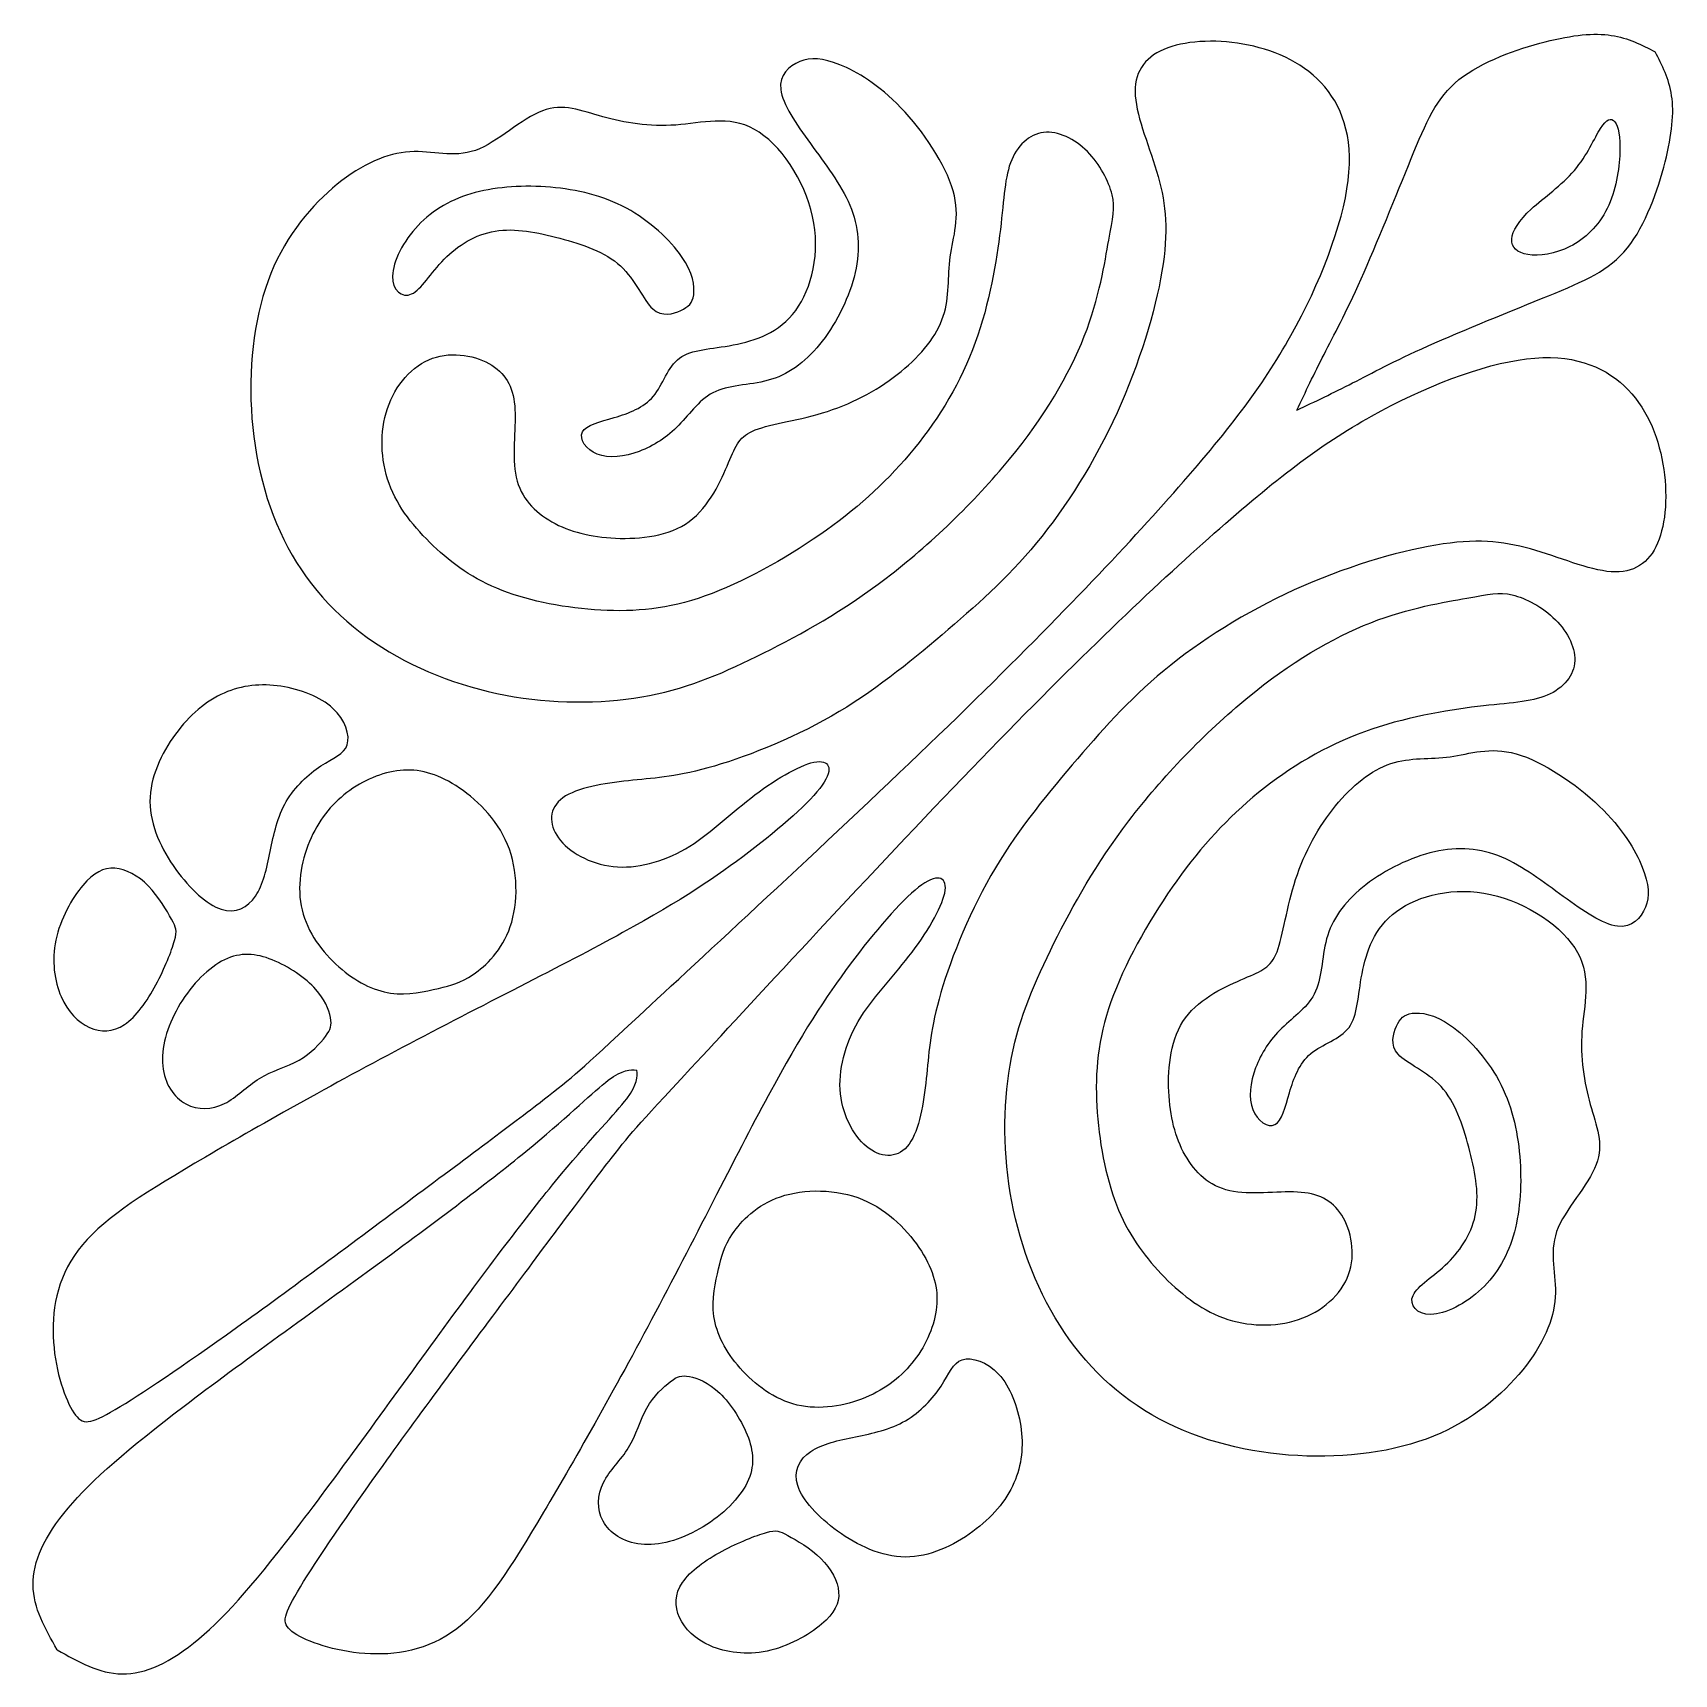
# Model space of a CAD drawing. Header units: millimetres. Extents: x 183 to 445, y 12 to 405.
# Drawn here: x 183.76 to 214.8, y 11.86 to 42.9 of the extents above; entities that cross this region are included whole.
import ezdxf

# ---------------------------------------------------------------- set-up
doc = ezdxf.new("R2010")
doc.units = ezdxf.units.MM
doc.layers.add('Default', color=7, linetype='Continuous')
doc.layers.add('DV1_Layer_1', color=7, linetype='Continuous')

# ---------------------------------------------------------------- blocks, each defined once
blk = doc.blocks.new('SE')
at = {"layer": 'DV1_Layer_1', "color": 7, "linetype": 'Continuous'}
for points, knots in [([(207.663, 35.769), (207.825, 36.111), (207.987, 36.454), (208.176, 36.823), (208.365, 37.192), (208.581, 37.589), (208.876, 38.249), (209.17, 38.91), (209.542, 39.835), (209.825, 40.525), (210.107, 41.216), (210.299, 41.673), (210.728, 42.018), (211.158, 42.363), (211.824, 42.597), (212.356, 42.733), (212.887, 42.868), (213.284, 42.904), (213.608, 42.856), (213.933, 42.808), (214.185, 42.676), (214.437, 42.543)], [0, 0, 0, 0, 0.125, 0.125, 0.125, 0.25, 0.25, 0.25, 0.375, 0.375, 0.375, 0.5, 0.5, 0.5, 0.625, 0.625, 0.625, 0.75, 0.75, 0.75, 1, 1, 1, 1]), ([(193.509, 22.8), (192.975, 22.386), (192.026, 21.679), (190.938, 20.868), (189.85, 20.058), (188.624, 19.144), (187.608, 18.417), (186.593, 17.69), (185.787, 17.149), (185.313, 16.866), (184.838, 16.584), (184.693, 16.56), (184.531, 16.806), (184.369, 17.052), (184.189, 17.569), (184.147, 18.14), (184.105, 18.711), (184.201, 19.336), (184.615, 19.883), (185.03, 20.43), (185.763, 20.899), (186.821, 21.524), (187.879, 22.149), (189.261, 22.93), (190.74, 23.712), (192.218, 24.493), (193.793, 25.274), (194.911, 25.887), (196.029, 26.5), (196.69, 26.945), (197.297, 27.408), (197.904, 27.871), (198.456, 28.351), (198.685, 28.676), (198.913, 29.001), (198.817, 29.169), (198.529, 29.109), (198.24, 29.049), (197.759, 28.76), (197.333, 28.43), (196.906, 28.099), (196.533, 27.726), (196.101, 27.474), (195.668, 27.222), (195.175, 27.089), (194.73, 27.137), (194.286, 27.185), (193.889, 27.414), (193.697, 27.678), (193.504, 27.943), (193.528, 28.544), (194.562, 28.712), (195.019, 28.76), (195.476, 28.808), (195.872, 28.82), (196.521, 29.001), (197.17, 29.181), (198.072, 29.529), (198.859, 29.98), (199.647, 30.431), (200.32, 30.984), (200.951, 31.519), (201.582, 32.054), (202.171, 32.57), (203.301, 33.941), (203.842, 34.794), (204.262, 35.72), (204.683, 36.645), (204.984, 37.643), (205.11, 38.394), (205.236, 39.145), (205.188, 39.65), (205.038, 40.185), (204.887, 40.72), (204.635, 41.285), (204.605, 41.712), (204.575, 42.138), (204.767, 42.427), (205.146, 42.589), (205.524, 42.752), (206.089, 42.788), (206.642, 42.691), (207.195, 42.595), (207.736, 42.367), (208.121, 41.958), (208.505, 41.55), (208.734, 40.96), (208.632, 40.113), (208.529, 39.266), (208.097, 38.16), (207.55, 37.18), (207.003, 36.201), (206.342, 35.347), (205.332, 34.205), (204.322, 33.063), (202.964, 31.633), (201.064, 29.793), (199.164, 27.953), (196.722, 25.703), (195.442, 24.518), (194.161, 23.333), (194.043, 23.214), (193.509, 22.8)], [0, 0, 0, 0, 0.027778, 0.027778, 0.027778, 0.055556, 0.055556, 0.055556, 0.083333, 0.083333, 0.083333, 0.111111, 0.111111, 0.111111, 0.138889, 0.138889, 0.138889, 0.166667, 0.166667, 0.166667, 0.194444, 0.194444, 0.194444, 0.222222, 0.222222, 0.222222, 0.25, 0.25, 0.25, 0.277778, 0.277778, 0.277778, 0.305556, 0.305556, 0.305556, 0.333333, 0.333333, 0.333333, 0.361111, 0.361111, 0.361111, 0.388889, 0.388889, 0.388889, 0.416667, 0.416667, 0.416667, 0.444444, 0.444444, 0.444444, 0.472222, 0.5, 0.5, 0.5, 0.527778, 0.527778, 0.527778, 0.555556, 0.555556, 0.555556, 0.583333, 0.583333, 0.583333, 0.611111, 0.611111, 0.638889, 0.638889, 0.638889, 0.666667, 0.666667, 0.666667, 0.694444, 0.694444, 0.694444, 0.722222, 0.722222, 0.722222, 0.75, 0.75, 0.75, 0.777778, 0.777778, 0.777778, 0.805556, 0.805556, 0.805556, 0.833333, 0.833333, 0.833333, 0.861111, 0.861111, 0.861111, 0.888889, 0.888889, 0.888889, 0.916667, 0.916667, 0.916667, 0.944444, 0.944444, 0.944444, 1, 1, 1, 1]), ([(207.663, 35.769), (208.005, 35.931), (208.347, 36.093), (208.717, 36.283), (209.086, 36.472), (209.482, 36.688), (210.143, 36.982), (210.804, 37.276), (211.728, 37.649), (212.419, 37.931), (213.11, 38.213), (213.566, 38.405), (213.912, 38.835), (214.257, 39.264), (214.491, 39.931), (214.626, 40.462), (214.761, 40.994), (214.797, 41.39), (214.749, 41.715), (214.701, 42.039), (214.569, 42.291), (214.437, 42.543)], [0, 0, 0, 0, 0.125, 0.125, 0.125, 0.25, 0.25, 0.25, 0.375, 0.375, 0.375, 0.5, 0.5, 0.5, 0.625, 0.625, 0.625, 0.75, 0.75, 0.75, 1, 1, 1, 1]), ([(204.104, 38.985), (204.029, 38.562), (203.927, 37.895), (203.642, 37.165), (203.356, 36.436), (202.888, 35.643), (201.567, 34.033), (200.714, 33.217), (199.897, 32.592), (199.08, 31.968), (198.3, 31.535), (197.579, 31.175), (196.858, 30.814), (196.198, 30.526), (195.42, 30.373), (194.642, 30.22), (193.747, 30.202), (192.861, 30.349), (191.976, 30.496), (191.099, 30.808), (190.354, 31.283), (189.609, 31.757), (188.997, 32.394), (188.579, 33.172), (188.162, 33.949), (187.94, 34.868), (187.889, 35.784), (187.838, 36.7), (187.958, 37.613), (188.258, 38.352), (188.558, 39.09), (189.039, 39.655), (189.513, 40.039), (189.988, 40.423), (190.456, 40.628), (190.886, 40.655), (191.315, 40.682), (191.705, 40.532), (192.126, 40.681), (192.547, 40.831), (192.998, 41.281), (193.392, 41.431), (193.786, 41.581), (194.124, 41.432), (194.533, 41.317), (194.942, 41.203), (195.423, 41.124), (195.916, 41.16), (196.411, 41.197), (196.918, 41.348), (197.889, 40.808), (198.352, 40.117), (198.503, 39.433), (198.654, 38.748), (198.492, 38.069), (198.183, 37.652), (197.873, 37.234), (197.417, 37.078), (197.002, 37), (196.588, 36.922), (196.216, 36.922), (195.987, 36.754), (195.759, 36.586), (195.675, 36.25), (195.309, 35.811), (195.026, 35.709), (194.753, 35.628), (194.48, 35.547), (194.216, 35.487), (194.15, 35.355), (194.084, 35.223), (194.216, 35.018), (194.432, 34.934), (194.648, 34.85), (194.948, 34.886), (195.225, 34.988), (195.501, 35.09), (195.753, 35.259), (195.972, 35.484), (196.192, 35.709), (196.378, 35.991), (196.672, 36.123), (196.966, 36.255), (197.369, 36.237), (197.729, 36.352), (198.089, 36.466), (198.408, 36.712), (198.687, 37.075), (198.966, 37.439), (199.206, 37.919), (199.309, 38.37), (199.411, 38.82), (199.375, 39.24), (199.206, 39.643), (199.038, 40.045), (198.738, 40.429), (198.462, 40.808), (198.186, 41.186), (197.933, 41.559), (197.9, 41.832), (197.867, 42.105), (198.053, 42.279), (198.261, 42.36), (198.468, 42.441), (198.696, 42.429), (199.017, 42.3), (199.339, 42.171), (199.753, 41.925), (200.173, 41.487), (200.594, 41.048), (201.02, 40.417), (201.161, 39.916), (201.303, 39.414), (201.158, 39.042), (201.107, 38.667), (201.056, 38.292), (201.098, 37.913), (200.975, 37.544), (200.852, 37.174), (200.564, 36.814), (200.176, 36.499), (199.789, 36.183), (199.303, 35.913), (198.786, 35.745), (198.27, 35.577), (197.723, 35.511), (197.42, 35.394), (197.116, 35.277), (197.056, 35.109), (196.915, 34.775), (196.774, 34.442), (196.552, 33.943), (196.171, 33.664), (195.789, 33.385), (194.708, 33.265), (193.903, 33.469), (193.573, 33.655), (193.243, 33.841), (192.985, 34.111), (192.897, 34.499), (192.81, 34.886), (192.895, 35.391), (192.874, 35.778), (192.852, 36.165), (192.726, 36.436), (192.438, 36.616), (192.15, 36.796), (191.699, 36.886), (191.315, 36.748), (190.931, 36.61), (190.612, 36.243), (190.462, 35.799), (190.312, 35.355), (190.33, 34.832), (190.495, 34.379), (190.66, 33.925), (190.973, 33.541), (191.33, 33.202), (191.687, 32.862), (192.09, 32.568), (192.63, 32.358), (193.171, 32.148), (193.849, 32.021), (194.498, 31.985), (195.147, 31.95), (195.765, 32.004), (196.471, 32.253), (197.176, 32.502), (197.969, 32.946), (198.639, 33.412), (199.309, 33.877), (199.855, 34.364), (200.338, 34.937), (200.822, 35.511), (201.242, 36.171), (201.813, 37.643), (201.963, 38.454), (202.041, 39.072), (202.119, 39.691), (202.125, 40.117), (202.245, 40.442), (202.365, 40.766), (202.6, 40.988), (202.873, 41.021), (203.146, 41.054), (203.458, 40.898), (203.699, 40.658), (203.939, 40.417), (204.107, 40.093), (204.167, 39.841), (204.227, 39.589), (204.179, 39.409), (204.104, 38.985)], [0, 0, 0, 0, 0.014925, 0.014925, 0.014925, 0.029851, 0.029851, 0.044776, 0.044776, 0.044776, 0.059701, 0.059701, 0.059701, 0.074627, 0.074627, 0.074627, 0.089552, 0.089552, 0.089552, 0.104478, 0.104478, 0.104478, 0.119403, 0.119403, 0.119403, 0.134328, 0.134328, 0.134328, 0.149254, 0.149254, 0.149254, 0.164179, 0.164179, 0.164179, 0.179104, 0.179104, 0.179104, 0.19403, 0.19403, 0.19403, 0.208955, 0.208955, 0.208955, 0.223881, 0.223881, 0.223881, 0.238806, 0.238806, 0.238806, 0.253731, 0.253731, 0.268657, 0.268657, 0.268657, 0.283582, 0.283582, 0.283582, 0.298507, 0.298507, 0.298507, 0.313433, 0.313433, 0.313433, 0.328358, 0.328358, 0.343284, 0.343284, 0.343284, 0.358209, 0.358209, 0.358209, 0.373134, 0.373134, 0.373134, 0.38806, 0.38806, 0.38806, 0.402985, 0.402985, 0.402985, 0.41791, 0.41791, 0.41791, 0.432836, 0.432836, 0.432836, 0.447761, 0.447761, 0.447761, 0.462687, 0.462687, 0.462687, 0.477612, 0.477612, 0.477612, 0.492537, 0.492537, 0.492537, 0.507463, 0.507463, 0.507463, 0.522388, 0.522388, 0.522388, 0.537313, 0.537313, 0.537313, 0.552239, 0.552239, 0.552239, 0.567164, 0.567164, 0.567164, 0.58209, 0.58209, 0.58209, 0.597015, 0.597015, 0.597015, 0.61194, 0.61194, 0.61194, 0.626866, 0.626866, 0.626866, 0.641791, 0.641791, 0.641791, 0.656716, 0.656716, 0.656716, 0.671642, 0.671642, 0.671642, 0.686567, 0.701493, 0.701493, 0.701493, 0.716418, 0.716418, 0.716418, 0.731343, 0.731343, 0.731343, 0.746269, 0.746269, 0.746269, 0.761194, 0.761194, 0.761194, 0.776119, 0.776119, 0.776119, 0.791045, 0.791045, 0.791045, 0.80597, 0.80597, 0.80597, 0.820896, 0.820896, 0.820896, 0.835821, 0.835821, 0.835821, 0.850746, 0.850746, 0.850746, 0.865672, 0.865672, 0.865672, 0.880597, 0.880597, 0.880597, 0.895522, 0.895522, 0.910448, 0.910448, 0.910448, 0.925373, 0.925373, 0.925373, 0.940299, 0.940299, 0.940299, 0.955224, 0.955224, 0.955224, 0.970149, 0.970149, 0.970149, 1, 1, 1, 1]), ([(213.404, 41.096), (213.29, 40.916), (213.152, 40.586), (212.911, 40.303), (212.671, 40.021), (212.329, 39.787), (212.095, 39.571), (211.861, 39.354), (211.734, 39.156), (211.725, 39.003), (211.716, 38.85), (211.824, 38.742), (212.032, 38.709), (212.239, 38.676), (212.545, 38.718), (212.827, 38.862), (213.11, 39.006), (213.368, 39.252), (213.53, 39.583), (213.692, 39.913), (213.759, 40.327), (213.77, 40.634), (213.783, 40.94), (213.74, 41.138), (213.674, 41.222), (213.608, 41.306), (213.518, 41.276), (213.404, 41.096)], [0, 0, 0, 0, 0.1, 0.1, 0.1, 0.2, 0.2, 0.2, 0.3, 0.3, 0.3, 0.4, 0.4, 0.4, 0.5, 0.5, 0.5, 0.6, 0.6, 0.6, 0.7, 0.7, 0.7, 0.8, 0.8, 0.8, 1, 1, 1, 1]), ([(196.011, 37.654), (195.867, 37.588), (195.656, 37.524), (195.479, 37.685), (195.301, 37.846), (195.158, 38.231), (194.87, 38.495), (194.582, 38.76), (194.15, 38.904), (193.723, 39.018), (193.297, 39.132), (192.876, 39.216), (192.5, 39.154), (192.124, 39.092), (191.791, 38.884), (191.536, 38.623), (191.281, 38.362), (191.103, 38.047), (190.738, 37.883), (190.552, 38.033), (190.558, 38.304), (190.564, 38.574), (190.762, 38.964), (191.043, 39.262), (191.324, 39.56), (191.687, 39.765), (192.119, 39.881), (192.55, 39.997), (193.05, 40.025), (193.547, 39.982), (194.044, 39.94), (194.538, 39.827), (195.423, 39.348), (195.813, 38.982), (196.24, 38.364), (196.276, 38.111), (196.255, 37.951), (196.234, 37.79), (196.156, 37.721), (196.011, 37.654)], [0, 0, 0, 0, 0.066667, 0.066667, 0.066667, 0.133333, 0.133333, 0.133333, 0.2, 0.2, 0.2, 0.266667, 0.266667, 0.266667, 0.333333, 0.333333, 0.333333, 0.4, 0.4, 0.466667, 0.466667, 0.466667, 0.533333, 0.533333, 0.533333, 0.6, 0.6, 0.6, 0.666667, 0.666667, 0.666667, 0.733333, 0.733333, 0.8, 0.8, 0.866667, 0.866667, 0.866667, 1, 1, 1, 1]), ([(194.693, 21.616), (194.28, 21.082), (193.572, 20.132), (192.762, 19.045), (191.951, 17.957), (191.038, 16.731), (190.31, 15.715), (189.583, 14.699), (189.042, 13.894), (188.76, 13.419), (188.477, 12.944), (188.453, 12.8), (188.7, 12.638), (188.946, 12.475), (189.463, 12.295), (190.605, 12.211), (191.23, 12.307), (191.777, 12.722), (192.324, 13.137), (192.792, 13.87), (193.417, 14.928), (194.043, 15.985), (194.824, 17.368), (195.605, 18.846), (196.386, 20.325), (197.168, 21.899), (197.781, 23.017), (198.394, 24.135), (198.839, 24.796), (199.301, 25.403), (199.764, 26.01), (200.245, 26.563), (200.894, 27.02), (201.062, 26.924), (201.002, 26.635), (200.942, 26.347), (200.654, 25.866), (200.323, 25.439), (199.993, 25.012), (199.62, 24.64), (199.368, 24.207), (199.115, 23.774), (198.983, 23.282), (199.031, 22.837), (199.079, 22.392), (199.307, 21.995), (199.572, 21.803), (199.836, 21.611), (200.137, 21.623), (200.329, 21.887), (200.521, 22.152), (200.605, 22.669), (200.702, 23.582), (200.714, 23.979), (201.074, 25.277), (201.423, 26.178), (201.874, 26.966), (202.324, 27.753), (202.877, 28.426), (203.412, 29.057), (203.947, 29.688), (204.464, 30.277), (205.149, 30.842), (205.834, 31.407), (206.688, 31.948), (207.613, 32.369), (208.539, 32.789), (209.537, 33.09), (210.288, 33.216), (211.039, 33.342), (211.544, 33.294), (212.079, 33.144), (212.614, 32.994), (213.178, 32.742), (213.605, 32.711), (214.032, 32.681), (214.321, 32.874), (214.483, 33.252), (214.645, 33.631), (214.681, 34.196), (214.585, 34.749), (214.489, 35.302), (214.26, 35.843), (213.852, 36.227), (213.443, 36.612), (212.854, 36.84), (212.007, 36.738), (211.159, 36.636), (210.053, 36.203), (209.074, 35.656), (208.094, 35.109), (207.241, 34.448), (206.099, 33.439), (204.957, 32.429), (203.526, 31.071), (201.686, 29.17), (199.846, 27.27), (197.596, 24.828), (196.412, 23.548), (195.227, 22.268), (195.107, 22.15), (194.693, 21.616)], [0, 0, 0, 0, 0.027778, 0.027778, 0.027778, 0.055556, 0.055556, 0.055556, 0.083333, 0.083333, 0.083333, 0.111111, 0.111111, 0.111111, 0.138889, 0.138889, 0.166667, 0.166667, 0.166667, 0.194444, 0.194444, 0.194444, 0.222222, 0.222222, 0.222222, 0.25, 0.25, 0.25, 0.277778, 0.277778, 0.277778, 0.305556, 0.305556, 0.333333, 0.333333, 0.333333, 0.361111, 0.361111, 0.361111, 0.388889, 0.388889, 0.388889, 0.416667, 0.416667, 0.416667, 0.444444, 0.444444, 0.444444, 0.472222, 0.472222, 0.472222, 0.5, 0.5, 0.527778, 0.527778, 0.555556, 0.555556, 0.555556, 0.583333, 0.583333, 0.583333, 0.611111, 0.611111, 0.611111, 0.638889, 0.638889, 0.638889, 0.666667, 0.666667, 0.666667, 0.694444, 0.694444, 0.694444, 0.722222, 0.722222, 0.722222, 0.75, 0.75, 0.75, 0.777778, 0.777778, 0.777778, 0.805556, 0.805556, 0.805556, 0.833333, 0.833333, 0.833333, 0.861111, 0.861111, 0.861111, 0.888889, 0.888889, 0.888889, 0.916667, 0.916667, 0.916667, 0.944444, 0.944444, 0.944444, 1, 1, 1, 1]), ([(210.879, 32.211), (210.455, 32.136), (209.789, 32.034), (208.329, 31.463), (207.537, 30.994), (205.927, 29.673), (205.11, 28.82), (204.486, 28.004), (203.861, 27.187), (203.429, 26.406), (203.068, 25.686), (202.708, 24.965), (202.42, 24.304), (202.266, 23.526), (202.113, 22.749), (202.095, 21.854), (202.242, 20.968), (202.389, 20.082), (202.702, 19.205), (203.176, 18.46), (203.651, 17.716), (204.287, 17.103), (205.065, 16.686), (205.843, 16.268), (206.762, 16.046), (207.678, 15.995), (208.593, 15.944), (209.506, 16.064), (210.245, 16.364), (210.984, 16.665), (211.548, 17.145), (211.933, 17.62), (212.317, 18.094), (212.521, 18.563), (212.548, 18.992), (212.575, 19.422), (212.425, 19.812), (212.575, 20.233), (212.725, 20.653), (213.174, 21.104), (213.325, 21.499), (213.475, 21.893), (213.325, 22.231), (213.211, 22.639), (213.097, 23.049), (213.018, 23.529), (213.054, 24.023), (213.09, 24.517), (213.241, 25.025), (212.971, 25.51), (212.702, 25.995), (212.011, 26.459), (211.326, 26.61), (210.641, 26.761), (209.963, 26.598), (209.545, 26.289), (209.128, 25.98), (208.972, 25.523), (208.894, 25.109), (208.816, 24.694), (208.816, 24.322), (208.648, 24.094), (208.479, 23.866), (208.143, 23.782), (207.924, 23.598), (207.705, 23.415), (207.603, 23.133), (207.44, 22.586), (207.38, 22.322), (207.248, 22.256), (207.116, 22.19), (206.912, 22.322), (206.828, 22.539), (206.744, 22.755), (206.78, 23.055), (206.882, 23.331), (206.984, 23.607), (207.152, 23.86), (207.377, 24.079), (207.603, 24.298), (207.885, 24.484), (208.017, 24.779), (208.149, 25.073), (208.131, 25.475), (208.245, 25.836), (208.359, 26.196), (208.606, 26.514), (208.969, 26.793), (209.332, 27.073), (209.813, 27.313), (210.263, 27.415), (210.713, 27.517), (211.134, 27.481), (211.536, 27.313), (211.939, 27.145), (212.323, 26.844), (212.701, 26.568), (213.08, 26.292), (213.452, 26.04), (213.725, 26.007), (213.999, 25.974), (214.173, 26.16), (214.254, 26.367), (214.335, 26.574), (214.323, 26.802), (214.194, 27.124), (214.065, 27.445), (213.818, 27.859), (213.38, 28.28), (212.942, 28.7), (212.311, 29.127), (211.81, 29.268), (211.308, 29.409), (210.936, 29.265), (210.56, 29.214), (210.185, 29.163), (209.806, 29.205), (209.068, 28.959), (208.707, 28.67), (208.392, 28.283), (208.077, 27.895), (207.807, 27.409), (207.47, 26.376), (207.404, 25.83), (207.287, 25.526), (207.17, 25.223), (207.002, 25.163), (206.668, 25.022), (206.335, 24.881), (205.837, 24.658), (205.558, 24.277), (205.278, 23.896), (205.218, 23.355), (205.26, 22.412), (205.362, 22.01), (205.548, 21.68), (205.735, 21.349), (206.005, 21.091), (206.392, 21.004), (206.78, 20.917), (207.284, 21.001), (207.672, 20.98), (208.059, 20.959), (208.329, 20.833), (208.509, 20.544), (208.69, 20.256), (208.78, 19.806), (208.641, 19.422), (208.503, 19.037), (208.137, 18.719), (207.693, 18.569), (207.248, 18.418), (206.726, 18.436), (206.272, 18.602), (205.819, 18.767), (205.434, 19.079), (205.095, 19.436), (204.756, 19.794), (204.461, 20.196), (204.251, 20.737), (204.041, 21.277), (203.915, 21.956), (203.843, 23.253), (203.897, 23.872), (204.146, 24.577), (204.395, 25.283), (204.84, 26.076), (205.305, 26.745), (205.771, 27.415), (206.257, 27.962), (207.404, 28.929), (208.065, 29.349), (208.801, 29.634), (209.536, 29.92), (210.347, 30.069), (211.584, 30.226), (212.011, 30.232), (212.335, 30.352), (212.659, 30.472), (212.882, 30.706), (212.914, 30.979), (212.948, 31.253), (212.791, 31.565), (212.551, 31.805), (212.311, 32.046), (211.987, 32.214), (211.734, 32.274), (211.482, 32.334), (211.302, 32.286), (210.879, 32.211)], [0, 0, 0, 0, 0.014925, 0.014925, 0.029851, 0.029851, 0.044776, 0.044776, 0.044776, 0.059701, 0.059701, 0.059701, 0.074627, 0.074627, 0.074627, 0.089552, 0.089552, 0.089552, 0.104478, 0.104478, 0.104478, 0.119403, 0.119403, 0.119403, 0.134328, 0.134328, 0.134328, 0.149254, 0.149254, 0.149254, 0.164179, 0.164179, 0.164179, 0.179104, 0.179104, 0.179104, 0.19403, 0.19403, 0.19403, 0.208955, 0.208955, 0.208955, 0.223881, 0.223881, 0.223881, 0.238806, 0.238806, 0.238806, 0.253731, 0.253731, 0.253731, 0.268657, 0.268657, 0.268657, 0.283582, 0.283582, 0.283582, 0.298507, 0.298507, 0.298507, 0.313433, 0.313433, 0.313433, 0.328358, 0.328358, 0.328358, 0.343284, 0.343284, 0.358209, 0.358209, 0.358209, 0.373134, 0.373134, 0.373134, 0.38806, 0.38806, 0.38806, 0.402985, 0.402985, 0.402985, 0.41791, 0.41791, 0.41791, 0.432836, 0.432836, 0.432836, 0.447761, 0.447761, 0.447761, 0.462687, 0.462687, 0.462687, 0.477612, 0.477612, 0.477612, 0.492537, 0.492537, 0.492537, 0.507463, 0.507463, 0.507463, 0.522388, 0.522388, 0.522388, 0.537313, 0.537313, 0.537313, 0.552239, 0.552239, 0.552239, 0.567164, 0.567164, 0.567164, 0.58209, 0.58209, 0.58209, 0.597015, 0.597015, 0.61194, 0.61194, 0.61194, 0.626866, 0.626866, 0.641791, 0.641791, 0.641791, 0.656716, 0.656716, 0.656716, 0.671642, 0.671642, 0.671642, 0.686567, 0.686567, 0.701493, 0.701493, 0.701493, 0.716418, 0.716418, 0.716418, 0.731343, 0.731343, 0.731343, 0.746269, 0.746269, 0.746269, 0.761194, 0.761194, 0.761194, 0.776119, 0.776119, 0.776119, 0.791045, 0.791045, 0.791045, 0.80597, 0.80597, 0.80597, 0.820896, 0.820896, 0.820896, 0.835821, 0.835821, 0.850746, 0.850746, 0.850746, 0.865672, 0.865672, 0.865672, 0.880597, 0.880597, 0.895522, 0.895522, 0.895522, 0.910448, 0.910448, 0.925373, 0.925373, 0.925373, 0.940299, 0.940299, 0.940299, 0.955224, 0.955224, 0.955224, 0.970149, 0.970149, 0.970149, 1, 1, 1, 1]), ([(189.205, 29.038), (188.973, 28.887), (188.715, 28.652), (188.549, 28.367), (188.384, 28.082), (188.312, 27.745), (188.245, 27.423), (188.177, 27.1), (188.114, 26.791), (187.968, 26.576), (187.823, 26.361), (187.594, 26.241), (187.321, 26.328), (187.048, 26.415), (186.73, 26.709), (186.461, 27.083), (186.192, 27.457), (185.973, 27.911), (185.971, 28.365), (185.97, 28.82), (186.186, 29.277), (186.452, 29.639), (186.718, 30.001), (187.033, 30.268), (187.372, 30.418), (187.711, 30.568), (188.075, 30.601), (188.446, 30.546), (188.817, 30.49), (189.195, 30.346), (189.431, 30.128), (189.666, 29.91), (189.759, 29.619), (189.702, 29.439), (189.645, 29.259), (189.438, 29.19), (189.205, 29.038)], [0, 0, 0, 0, 0.076923, 0.076923, 0.076923, 0.153846, 0.153846, 0.153846, 0.230769, 0.230769, 0.230769, 0.307692, 0.307692, 0.307692, 0.384615, 0.384615, 0.384615, 0.461538, 0.461538, 0.461538, 0.538462, 0.538462, 0.538462, 0.615385, 0.615385, 0.615385, 0.692308, 0.692308, 0.692308, 0.769231, 0.769231, 0.769231, 0.846154, 0.846154, 0.846154, 1, 1, 1, 1]), ([(191.425, 24.831), (191.177, 24.772), (190.852, 24.694), (190.522, 24.743), (190.192, 24.791), (189.856, 24.965), (189.234, 25.514), (188.949, 25.89), (188.745, 26.742), (188.826, 27.22), (188.988, 27.61), (189.15, 28.001), (189.393, 28.304), (189.695, 28.534), (189.997, 28.763), (190.357, 28.92), (190.704, 28.954), (191.051, 28.989), (191.384, 28.902), (191.753, 28.667), (192.123, 28.433), (192.528, 28.052), (192.732, 27.556), (192.937, 27.061), (192.94, 26.451), (192.786, 26.001), (192.633, 25.55), (192.324, 25.259), (192.084, 25.094), (191.843, 24.929), (191.672, 24.89), (191.425, 24.831)], [0, 0, 0, 0, 0.083333, 0.083333, 0.083333, 0.166667, 0.166667, 0.25, 0.25, 0.333333, 0.333333, 0.333333, 0.416667, 0.416667, 0.416667, 0.5, 0.5, 0.5, 0.583333, 0.583333, 0.583333, 0.666667, 0.666667, 0.666667, 0.75, 0.75, 0.75, 0.833333, 0.833333, 0.833333, 1, 1, 1, 1]), ([(186.435, 25.736), (186.381, 25.544), (186.252, 25.211), (186.084, 24.899), (185.916, 24.586), (185.709, 24.295), (185.489, 24.148), (185.27, 24.001), (185.039, 23.998), (184.826, 24.094), (184.613, 24.19), (184.417, 24.385), (184.291, 24.676), (184.165, 24.968), (184.108, 25.355), (184.191, 25.747), (184.273, 26.139), (184.495, 26.535), (184.701, 26.78), (184.907, 27.025), (185.096, 27.118), (185.306, 27.103), (185.517, 27.088), (185.748, 26.965), (185.941, 26.768), (186.135, 26.571), (186.291, 26.301), (186.38, 26.14), (186.468, 25.98), (186.489, 25.929), (186.435, 25.736)], [0, 0, 0, 0, 0.090909, 0.090909, 0.090909, 0.181818, 0.181818, 0.181818, 0.272727, 0.272727, 0.272727, 0.363636, 0.363636, 0.363636, 0.454545, 0.454545, 0.454545, 0.545455, 0.545455, 0.545455, 0.636364, 0.636364, 0.636364, 0.727273, 0.727273, 0.727273, 0.818182, 0.818182, 0.818182, 1, 1, 1, 1]), ([(189.291, 23.923), (189.192, 23.791), (189.018, 23.604), (188.79, 23.475), (188.561, 23.346), (188.279, 23.274), (188.042, 23.13), (187.805, 22.986), (187.612, 22.77), (187.38, 22.654), (187.147, 22.539), (186.874, 22.524), (186.649, 22.647), (186.423, 22.77), (186.246, 23.031), (186.18, 23.698), (186.291, 24.103), (186.503, 24.474), (186.715, 24.845), (187.027, 25.181), (187.327, 25.346), (187.627, 25.511), (187.916, 25.505), (188.225, 25.394), (188.534, 25.283), (188.865, 25.067), (189.07, 24.852), (189.276, 24.637), (189.357, 24.424), (189.386, 24.279), (189.414, 24.133), (189.39, 24.055), (189.291, 23.923)], [0, 0, 0, 0, 0.083333, 0.083333, 0.083333, 0.166667, 0.166667, 0.166667, 0.25, 0.25, 0.25, 0.333333, 0.333333, 0.333333, 0.416667, 0.416667, 0.5, 0.5, 0.5, 0.583333, 0.583333, 0.583333, 0.666667, 0.666667, 0.666667, 0.75, 0.75, 0.75, 0.833333, 0.833333, 0.833333, 1, 1, 1, 1]), ([(209.548, 24.118), (209.482, 23.973), (209.418, 23.762), (209.578, 23.585), (209.739, 23.408), (210.124, 23.265), (210.389, 22.977), (210.654, 22.689), (210.798, 22.256), (211.026, 21.403), (211.11, 20.983), (211.048, 20.607), (210.986, 20.23), (210.778, 19.898), (210.516, 19.642), (210.255, 19.387), (209.941, 19.209), (209.859, 19.027), (209.777, 18.845), (209.927, 18.659), (210.197, 18.665), (210.467, 18.671), (210.858, 18.869), (211.155, 19.15), (211.453, 19.43), (211.658, 19.794), (211.775, 20.225), (211.891, 20.657), (211.918, 21.157), (211.876, 21.654), (211.833, 22.151), (211.721, 22.645), (211.481, 23.087), (211.242, 23.529), (210.876, 23.92), (210.566, 24.133), (210.257, 24.346), (210.005, 24.382), (209.844, 24.361), (209.683, 24.34), (209.614, 24.262), (209.548, 24.118)], [0, 0, 0, 0, 0.066667, 0.066667, 0.066667, 0.133333, 0.133333, 0.133333, 0.2, 0.2, 0.266667, 0.266667, 0.266667, 0.333333, 0.333333, 0.333333, 0.4, 0.4, 0.4, 0.466667, 0.466667, 0.466667, 0.533333, 0.533333, 0.533333, 0.6, 0.6, 0.6, 0.666667, 0.666667, 0.666667, 0.733333, 0.733333, 0.733333, 0.8, 0.8, 0.8, 0.866667, 0.866667, 0.866667, 1, 1, 1, 1]), ([(184.217, 12.324), (183.991, 12.718), (183.765, 13.112), (183.761, 13.55), (183.756, 13.987), (183.972, 14.468), (184.423, 15.003), (184.874, 15.538), (185.559, 16.127), (186.617, 16.932), (187.674, 17.738), (189.105, 18.759), (190.313, 19.643), (191.521, 20.526), (192.507, 21.272), (193.216, 21.861), (193.925, 22.45), (194.358, 22.882), (194.639, 23.094), (194.92, 23.305), (195.05, 23.296), (195.18, 23.286)], [0, 0, 0, 0, 0.125, 0.125, 0.125, 0.25, 0.25, 0.25, 0.375, 0.375, 0.375, 0.5, 0.5, 0.5, 0.625, 0.625, 0.625, 0.75, 0.75, 0.75, 1, 1, 1, 1]), ([(184.217, 12.324), (184.612, 12.098), (185.006, 11.872), (185.443, 11.867), (185.881, 11.862), (186.362, 12.079), (186.897, 12.53), (187.431, 12.98), (188.02, 13.666), (188.826, 14.723), (189.631, 15.781), (190.653, 17.211), (191.536, 18.419), (192.42, 19.627), (193.165, 20.613), (193.754, 21.322), (194.343, 22.032), (194.776, 22.464), (194.987, 22.745), (195.199, 23.027), (195.189, 23.156), (195.18, 23.286)], [0, 0, 0, 0, 0.125, 0.125, 0.125, 0.25, 0.25, 0.25, 0.375, 0.375, 0.375, 0.5, 0.5, 0.5, 0.625, 0.625, 0.625, 0.75, 0.75, 0.75, 1, 1, 1, 1]), ([(196.725, 19.531), (196.666, 19.283), (196.588, 18.959), (196.636, 18.629), (196.684, 18.298), (196.858, 17.962), (197.133, 17.651), (197.408, 17.34), (197.783, 17.055), (198.21, 16.953), (198.636, 16.851), (199.113, 16.932), (199.504, 17.094), (199.894, 17.256), (200.197, 17.5), (200.427, 17.801), (200.657, 18.103), (200.813, 18.463), (200.848, 18.81), (200.882, 19.157), (200.795, 19.491), (200.561, 19.86), (200.326, 20.229), (199.945, 20.635), (199.45, 20.839), (198.954, 21.043), (198.345, 21.046), (197.894, 20.893), (197.444, 20.74), (197.153, 20.43), (196.987, 20.19), (196.822, 19.95), (196.783, 19.779), (196.725, 19.531)], [0, 0, 0, 0, 0.083333, 0.083333, 0.083333, 0.166667, 0.166667, 0.166667, 0.25, 0.25, 0.25, 0.333333, 0.333333, 0.333333, 0.416667, 0.416667, 0.416667, 0.5, 0.5, 0.5, 0.583333, 0.583333, 0.583333, 0.666667, 0.666667, 0.666667, 0.75, 0.75, 0.75, 0.833333, 0.833333, 0.833333, 1, 1, 1, 1]), ([(200.932, 17.312), (200.78, 17.079), (200.546, 16.821), (200.26, 16.656), (199.975, 16.491), (199.639, 16.419), (199.316, 16.351), (198.993, 16.284), (198.684, 16.22), (198.469, 16.075), (198.255, 15.929), (198.135, 15.701), (198.222, 15.428), (198.309, 15.154), (198.603, 14.836), (198.977, 14.567), (199.351, 14.299), (199.804, 14.079), (200.259, 14.078), (200.714, 14.076), (201.17, 14.292), (201.894, 14.824), (202.161, 15.139), (202.311, 15.479), (202.462, 15.818), (202.495, 16.181), (202.439, 16.552), (202.384, 16.923), (202.239, 17.301), (202.022, 17.537), (201.804, 17.773), (201.513, 17.866), (201.333, 17.809), (201.152, 17.752), (201.083, 17.545), (200.932, 17.312)], [0, 0, 0, 0, 0.076923, 0.076923, 0.076923, 0.153846, 0.153846, 0.153846, 0.230769, 0.230769, 0.230769, 0.307692, 0.307692, 0.307692, 0.384615, 0.384615, 0.384615, 0.461538, 0.461538, 0.461538, 0.538462, 0.538462, 0.615385, 0.615385, 0.615385, 0.692308, 0.692308, 0.692308, 0.769231, 0.769231, 0.769231, 0.846154, 0.846154, 0.846154, 1, 1, 1, 1]), ([(195.816, 17.397), (195.684, 17.298), (195.498, 17.124), (195.24, 16.668), (195.168, 16.386), (195.024, 16.148), (194.88, 15.911), (194.663, 15.719), (194.548, 15.486), (194.432, 15.253), (194.417, 14.98), (194.54, 14.755), (194.663, 14.53), (194.924, 14.353), (195.258, 14.32), (195.591, 14.287), (195.997, 14.398), (196.367, 14.609), (196.738, 14.821), (197.411, 15.446), (197.399, 16.022), (197.288, 16.332), (197.176, 16.641), (196.96, 16.971), (196.746, 17.177), (196.531, 17.383), (196.318, 17.464), (196.172, 17.492), (196.026, 17.521), (195.948, 17.497), (195.816, 17.397)], [0, 0, 0, 0, 0.083333, 0.083333, 0.166667, 0.166667, 0.166667, 0.25, 0.25, 0.25, 0.333333, 0.333333, 0.333333, 0.416667, 0.416667, 0.416667, 0.5, 0.5, 0.5, 0.583333, 0.666667, 0.666667, 0.666667, 0.75, 0.75, 0.75, 0.833333, 0.833333, 0.833333, 1, 1, 1, 1]), ([(197.63, 14.542), (197.438, 14.488), (197.104, 14.359), (196.792, 14.191), (196.48, 14.022), (196.189, 13.815), (196.042, 13.596), (195.894, 13.377), (195.891, 13.146), (195.987, 12.932), (196.083, 12.719), (196.279, 12.524), (196.57, 12.398), (196.861, 12.272), (197.249, 12.215), (197.641, 12.297), (198.032, 12.38), (198.429, 12.602), (198.673, 12.808), (198.918, 13.013), (199.011, 13.203), (198.981, 13.623), (198.858, 13.854), (198.661, 14.048), (198.465, 14.242), (198.195, 14.398), (198.034, 14.486), (197.873, 14.575), (197.822, 14.596), (197.63, 14.542)], [0, 0, 0, 0, 0.090909, 0.090909, 0.090909, 0.181818, 0.181818, 0.181818, 0.272727, 0.272727, 0.272727, 0.363636, 0.363636, 0.363636, 0.454545, 0.454545, 0.454545, 0.545455, 0.545455, 0.545455, 0.636364, 0.636364, 0.727273, 0.727273, 0.727273, 0.818182, 0.818182, 0.818182, 1, 1, 1, 1])]:
    blk.add_open_spline(points, degree=3, knots=knots, dxfattribs=at)

msp = doc.modelspace()

# ---------------------------------------------------------------- block references
at = {"layer": 'Default'}
msp.add_blockref('SE', (0, 0), dxfattribs=at)

doc.saveas('drawing.dxf')
